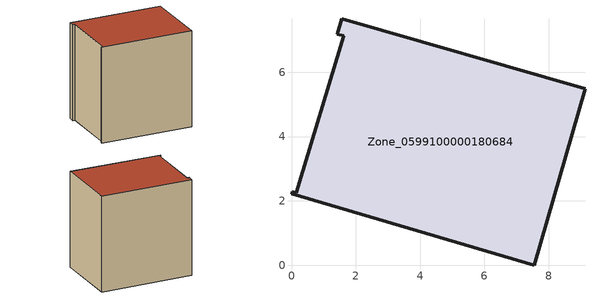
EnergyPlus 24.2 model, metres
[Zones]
Zone_0599100000180684
 floor ground (C_G): 0.02,2.28 0.15,2.25 1.62,7.13 1.43,7.17 1.57,7.66 9.13,5.48 7.55,0 0,2.22 z3.12
 wall outside (C_F): 1.57,7.66 1.43,7.17 1.62,7.13 0.15,2.25 0.02,2.28 0,2.22 7.55,0 9.13,5.48 1.57,7.66 z3.12:11.23
 roof outside (C_R): 0.15,2.25 0.02,2.28 0,2.22 7.55,0 9.13,5.48 1.57,7.66 1.43,7.17 1.62,7.13 z11.23
[BUILDING]
Pand.0599100000180684: North Axis=0; Terrain=City; Loads Convergence Tolerance Value=0.04; Temperature Convergence Tolerance Value=0.4; Solar Distribution=FullExterior; Maximum Number of Warmup Days=25; Minimum Number of Warmup Days=1
[Site:Location]
Rotterdam.The.Hague.AP_ZH_NLD Design_Conditions: Latitude=51.96; Longitude=4.45; Time Zone=1; Elevation=-4.5
[SITE:GROUNDTEMPERATURE:BUILDINGSURFACE]
18, 18, 18, 18, 18, 18, 18, 18, 18, 18, 18, 18
[MATERIAL] Thermal Absorptance=0.9; Solar Absorptance=0.7; Visible Absorptance=0.7
Name | Roughness | Thickness | Conductivity | Density | Specific Heat
G.TI.1946-1964 | MediumSmooth | 0.15 | 1 | 540 | 1210
F.TI.1946-1964 | Rough | 0.3 | 0.857143 | 1920 | 840
R.TI.1946-1964 | MediumRough | 0.2 | 0.277778 | 1500 | 1000
[CONSTRUCTION]
C_G: G.TI.1946-1964
C_F: F.TI.1946-1964
C_R: R.TI.1946-1964
[ZONE]
Zone_0599100000180684: Type=1; Multiplier=1; Ceiling Height=Autocalculate; Volume=Autocalculate; Floor Area=autocalculate; Part of Total Floor Area=Yes
[ZONEINFILTRATION:DESIGNFLOWRATE]
Infil_Zone_0599100000180684: Zone or ZoneList or Space or SpaceList=Zone_0599100000180684; Schedule=AlwaysOn; Design Flow Rate Calculation Method=Flow/Area; Flow Rate per Floor Area=0.003; Constant Term Coefficient=1; Temperature Term Coefficient=0; Velocity Term Coefficient=0; Velocity Squared Term Coefficient=0
[HVACTEMPLATE:ZONE:IDEALLOADSAIRSYSTEM]
Zone_0599100000180684: Maximum Heating Supply Air Temperature=50; Minimum Cooling Supply Air Temperature=13; Maximum Heating Supply Air Humidity Ratio=0.0156; Minimum Cooling Supply Air Humidity Ratio=0.0077; Heating Limit=NoLimit; Cooling Limit=NoLimit; Dehumidification Control Type=ConstantSensibleHeatRatio; Cooling Sensible Heat Ratio=0.7; Dehumidification Setpoint=60; Humidification Control Type=None; Humidification Setpoint=30; Outdoor Air Method=None; Outdoor Air Flow Rate per Person=0.00944; Outdoor Air Flow Rate per Zone Floor Area=0; Outdoor Air Flow Rate per Zone=0; Demand Controlled Ventilation Type=None; Outdoor Air Economizer Type=NoEconomizer; Heat Recovery Type=None; Sensible Heat Recovery Effectiveness=0.7; Latent Heat Recovery Effectiveness=0.65
[ZONECONTROL:THERMOSTAT]
ThermostatControl_Zone_0599100000180684: Zone or ZoneList=Zone_0599100000180684; Control Type Schedule=DualSetpointControlType; Control 1=Thermostat_Zone_0599100000180684; Temperature Difference Between Cutout And Setpoint=0
[THERMOSTATSETPOINT:DUALSETPOINT]
Thermostat_Zone_0599100000180684: Heating Setpoint Temperature Schedule=HeatingSetpoint_Zone_0599100000180684; Cooling Setpoint Temperature Schedule=CoolingSetpoint_Zone_0599100000180684
[SCHEDULE:COMPACT]
HeatingSetpoint_Zone_0599100000180684: Through: 12/31, For: AllDays, Until: 24:00, 21
CoolingSetpoint_Zone_0599100000180684: Through: 12/31, For: AllDays, Until: 24:00, 24
DualSetpointControlType: Through: 12/31, For: AllDays, Until: 24:00, 4
AlwaysOn: Through: 12/31, For: AllDays, Until: 24:00, 1
